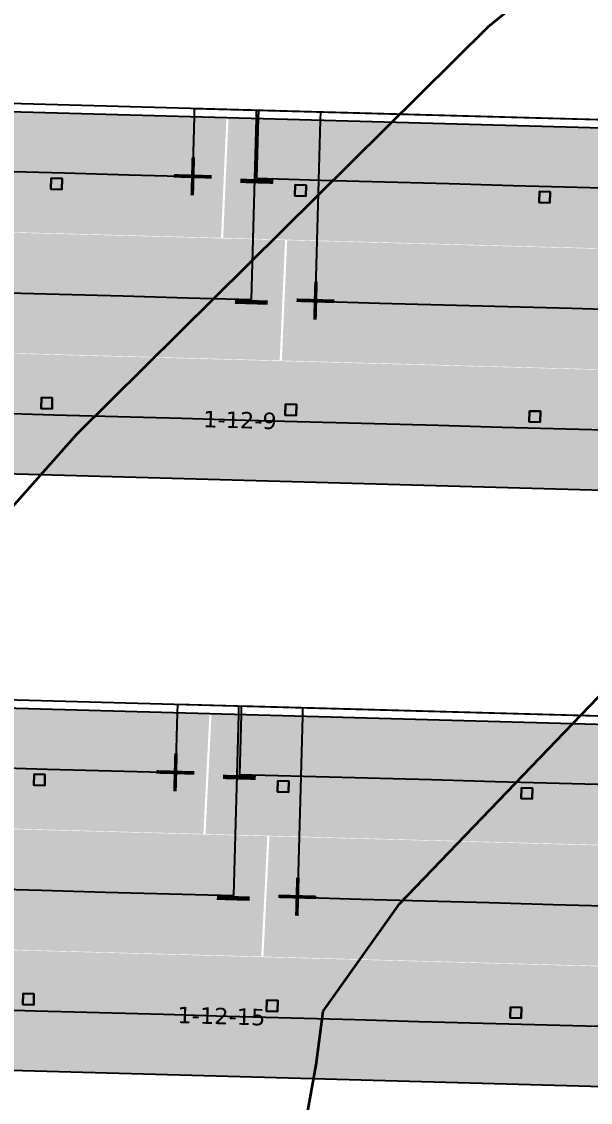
# Model space of a CAD drawing. Header units: metres. Extents: x 1477905 to 1478744, y 4202276 to 4202610.
# Drawn here: x 1478316.36 to 1478326.75, y 4202400.13 to 4202419.87 of the extents above; entities that cross this region are included whole.
import ezdxf

# ---------------------------------------------------------------- set-up
doc = ezdxf.new("R2010")
doc.units = ezdxf.units.M
doc.layers.add('Nouveau Terrain - CN - Courbes', color=22, linetype='Continuous', lineweight=0)
for name, color, linetype in [('PVcase Device Coloring', 7, 'Continuous'), ('PVcase Polarity Symbols', 7, 'Continuous'), ('PVcase Poles', 7, 'Continuous'), ('PVcase PV Modules (full frames)', 142, 'Continuous'), ('PVcase PV Modules (optimised)', 142, 'Continuous'), ('PVcase String Cables', 150, 'Continuous'), ('PVcase Stringing Numbers', 7, 'Continuous'), ('PVcase Strings', 92, 'Continuous')]:
    doc.layers.add(name, color=color, linetype=linetype)
doc.styles.get("Standard").update_dxf_attribs({"font": 'verdana.ttf'})
doc.styles.add('UBS-Style de texte', font='verdana.ttf')

# ---------------------------------------------------------------- blocks, each defined once
blk = doc.blocks.new('3P18@15DEG F FX ID1 PVBlock')
at = {"layer": 'PVcase PV Modules (optimised)', "color": 0}
blk.add_polyline3d([(0, 0, 1.773945735132677), (21.06698842950539, -0.5810537936249766, 1.773945735132684), (20.88445742833417, -7.198992669318528, 7.019385073192552e-15), (-0.1825310011712116, -6.617938875693552, 0)], close=True, dxfattribs=at)

msp = doc.modelspace()

# ---------------------------------------------------------------- hatches: boundary and pattern name
at = {"layer": 'PVcase Device Coloring', "true_color": 0x004f27, "transparency": 33554582}
for points in [[(1478304.722480028, 4202418.546865949), (1478304.623928483, 4202416.348368309), (1478320.003002605, 4202415.924194283), (1478320.10155415, 4202418.122691923)], [(1478320.140458695, 4202418.121618886), (1478320.04190715, 4202415.923121247), (1478336.384808676, 4202415.472363656), (1478336.48336022, 4202417.670861296)], [(1478304.616615681, 4202416.338907073), (1478304.518064136, 4202414.140409433), (1478321.074147442, 4202413.683772026), (1478321.172698986, 4202415.882269666)], [(1478321.211603531, 4202415.88119663), (1478321.113051987, 4202413.68269899), (1478336.285824507, 4202413.264215016), (1478336.384376052, 4202415.462712656)], [(1478304.510751334, 4202414.130948197), (1478304.412199789, 4202411.932450557), (1478336.18684034, 4202411.056066376), (1478336.285391884, 4202413.254564016)], [(1478304.434491249, 4202407.656701531), (1478304.32420842, 4202405.458527453), (1478319.680235724, 4202405.034989081), (1478319.790518554, 4202407.233163159)], [(1478319.829365331, 4202407.232091717), (1478319.719082501, 4202405.033917639), (1478336.037717113, 4202404.58382936), (1478336.147999943, 4202406.782003438)], [(1478304.318438499, 4202405.449023664), (1478304.208155669, 4202403.250849586), (1478320.7378603, 4202402.79493973), (1478320.84814313, 4202404.993113808)], [(1478320.886989907, 4202404.992042366), (1478320.776707077, 4202402.793868288), (1478335.926950162, 4202402.376005704), (1478336.037232992, 4202404.574179782)], [(1478304.202385749, 4202403.241345797), (1478304.092102919, 4202401.043171719), (1478335.816183211, 4202400.168182047), (1478335.926466041, 4202402.366356125)]]:
    msp.add_hatch(color=118, dxfattribs=at).paths.add_polyline_path(points, flags=0)

# ---------------------------------------------------------------- linework, layer by layer
at = {"layer": 'Nouveau Terrain - CN - Courbes', "linetype": 'Continuous', "lineweight": 35}
for points in [[(1478310.429573895, 4202354.679513143, 73), (1478308.835787909, 4202360.494409231, 73), (1478308.667960197, 4202366.439802215, 73), (1478309.227442973, 4202377.851963935, 73), (1478309.303711386, 4202380.783038716, 73), (1478309.099606973, 4202382.665860386, 73), (1478309.090805435, 4202388.421367271, 73), (1478309.409406587, 4202391.624400493, 73), (1478311.49949793, 4202401.89647666, 73), (1478311.797312398, 4202405.289957848, 73), (1478313.061289452, 4202407.478664516, 73), (1478317.368286668, 4202412.339424592, 73), (1478324.88808843, 4202419.786117867, 73), (1478328.701777389, 4202422.883279759, 73), (1478331.973106827, 4202424.889578476, 73), (1478334.053731736, 4202425.644334082, 73), (1478335.282626814, 4202425.829336059, 73), (1478340.254916718, 4202426.28479444, 73)], [(1478315.114127482, 4202356.829769022, 72), (1478315.261532521, 4202361.387431879, 72), (1478315.373648011, 4202364.853929739, 72), (1478315.540751428, 4202369.254176922, 72), (1478316.453269595, 4202378.85916814, 72), (1478319.593988786, 4202385.708657186, 72), (1478319.84798455, 4202387.829048161, 72), (1478319.778673844, 4202389.932419585, 72), (1478321.740475815, 4202400.817128048, 72), (1478321.868833238, 4202401.796177519, 72), (1478323.262684569, 4202403.754891887, 72), (1478328.995299698, 4202409.726594757, 72), (1478331.352127392, 4202411.737650796, 72), (1478334.240036603, 4202413.452236871, 72), (1478335.787698883, 4202413.835795431, 72), (1478339.378703231, 4202414.281219653, 72)]]:
    msp.add_polyline3d(points, dxfattribs=at)
at = {"layer": 'PVcase Poles'}
for points in [[(1478316.895261688, 4202416.814594578, 72.34571023572816), (1478316.900775841, 4202417.01451855, 72.34571023572816), (1478316.900775841, 4202417.01451855, 75.46945041159185), (1478316.895261688, 4202416.814594578, 75.41574950834091), (1478316.895261688, 4202416.814594578, 72.34571023572816), (1478317.095185659, 4202416.809080426, 72.34571023572816), (1478317.095185659, 4202416.809080426, 75.40286652578304), (1478316.895261688, 4202416.814594578, 75.41574950834091), (1478317.095185659, 4202416.809080426, 75.40286652578304), (1478317.100699811, 4202417.009004397, 75.45656742903398), (1478317.100699811, 4202417.009004397, 72.34571023572816), (1478317.095185659, 4202416.809080426, 72.34571023572816), (1478317.100699811, 4202417.009004397, 72.34571023572816), (1478316.900775841, 4202417.01451855, 72.34571023572816), (1478317.100699811, 4202417.009004397, 72.34571023572816), (1478317.100699811, 4202417.009004397, 75.45656742903398), (1478316.900775841, 4202417.01451855, 75.46945041159185)], [(1478321.353323516, 4202416.691635678, 72.02807011420789), (1478321.358837668, 4202416.891559649, 72.02807011420789), (1478321.358837668, 4202416.891559649, 75.18217554193342), (1478321.353323516, 4202416.691635678, 75.12847463868248), (1478321.353323516, 4202416.691635678, 72.02807011420789), (1478321.553247487, 4202416.686121525, 72.02807011420789), (1478321.553247487, 4202416.686121525, 75.1155916561246), (1478321.353323516, 4202416.691635678, 75.12847463868248), (1478321.553247487, 4202416.686121525, 75.1155916561246), (1478321.558761639, 4202416.886045497, 75.16929255937553), (1478321.558761639, 4202416.886045497, 72.02807011420789), (1478321.553247487, 4202416.686121525, 72.02807011420789), (1478321.558761639, 4202416.886045497, 72.02807011420789), (1478321.358837668, 4202416.891559649, 72.02807011420789), (1478321.558761639, 4202416.886045497, 72.02807011420789), (1478321.558761639, 4202416.886045497, 75.16929255937553), (1478321.358837668, 4202416.891559649, 75.18217554193342)], [(1478325.811385344, 4202416.568676776, 71.71022866713994), (1478325.816899496, 4202416.768600748, 71.71022866713994), (1478325.816899496, 4202416.768600748, 74.89490067202335), (1478325.811385344, 4202416.568676776, 74.84119976877241), (1478325.811385344, 4202416.568676776, 71.71022866713994), (1478326.011309314, 4202416.563162624, 71.71022866713994), (1478326.011309314, 4202416.563162624, 74.82831678621453), (1478325.811385344, 4202416.568676776, 74.84119976877241), (1478326.011309314, 4202416.563162624, 74.82831678621453), (1478326.016823467, 4202416.763086596, 74.88201768946547), (1478326.016823467, 4202416.763086596, 71.71022866713994), (1478326.011309314, 4202416.563162624, 71.71022866713994), (1478326.016823467, 4202416.763086596, 71.71022866713994), (1478325.816899496, 4202416.768600748, 71.71022866713994), (1478326.016823467, 4202416.763086596, 71.71022866713994), (1478326.016823467, 4202416.763086596, 74.88201768946547), (1478325.816899496, 4202416.768600748, 74.89490067202335)], [(1478316.715615255, 4202412.807024106, 72.07836920468847), (1478316.721129407, 4202413.006948078, 72.07836920468847), (1478316.721129407, 4202413.006948078, 74.39692899388591), (1478316.715615255, 4202412.807024106, 74.34322809063497), (1478316.715615255, 4202412.807024106, 72.07836920468847), (1478316.915539225, 4202412.801509954, 72.07836920468847), (1478316.915539225, 4202412.801509954, 74.33034510807708), (1478316.715615255, 4202412.807024106, 74.34322809063497), (1478316.915539225, 4202412.801509954, 74.33034510807708), (1478316.921053378, 4202413.001433926, 74.38404601132802), (1478316.921053378, 4202413.001433926, 72.07836920468847), (1478316.915539225, 4202412.801509954, 72.07836920468847), (1478316.921053378, 4202413.001433926, 72.07836920468847), (1478316.721129407, 4202413.006948078, 72.07836920468847), (1478316.921053378, 4202413.001433926, 72.07836920468847), (1478316.921053378, 4202413.001433926, 74.38404601132802), (1478316.721129407, 4202413.006948078, 74.39692899388591)], [(1478321.173677082, 4202412.684065206, 71.75889287378445), (1478321.179191234, 4202412.883989178, 71.75889287378445), (1478321.179191234, 4202412.883989178, 74.10965412424073), (1478321.173677082, 4202412.684065206, 74.05595322098979), (1478321.173677082, 4202412.684065206, 71.75889287378445), (1478321.373601053, 4202412.678551054, 71.75889287378445), (1478321.373601053, 4202412.678551054, 74.04307023843192), (1478321.173677082, 4202412.684065206, 74.05595322098979), (1478321.373601053, 4202412.678551054, 74.04307023843192), (1478321.379115205, 4202412.878475025, 74.09677114168286), (1478321.379115205, 4202412.878475025, 71.75889287378445), (1478321.373601053, 4202412.678551054, 71.75889287378445), (1478321.379115205, 4202412.878475025, 71.75889287378445), (1478321.179191234, 4202412.883989178, 71.75889287378445), (1478321.379115205, 4202412.878475025, 71.75889287378445), (1478321.379115205, 4202412.878475025, 74.09677114168286), (1478321.179191234, 4202412.883989178, 74.10965412424073)], [(1478325.631738909, 4202412.561106305, 71.43694122303653), (1478325.637253062, 4202412.761030276, 71.43694122303653), (1478325.637253062, 4202412.761030276, 73.82237925434394), (1478325.631738909, 4202412.561106305, 73.768678351093), (1478325.631738909, 4202412.561106305, 71.43694122303653), (1478325.83166288, 4202412.555592152, 71.43694122303653), (1478325.83166288, 4202412.555592152, 73.75579536853512), (1478325.631738909, 4202412.561106305, 73.768678351093), (1478325.83166288, 4202412.555592152, 73.75579536853512), (1478325.837177032, 4202412.755516124, 73.80949627178606), (1478325.837177032, 4202412.755516124, 71.43694122303653), (1478325.83166288, 4202412.555592152, 71.43694122303653), (1478325.837177032, 4202412.755516124, 71.43694122303653), (1478325.637253062, 4202412.761030276, 71.43694122303653), (1478325.837177032, 4202412.755516124, 71.43694122303653), (1478325.837177032, 4202412.755516124, 73.80949627178606), (1478325.637253062, 4202412.761030276, 73.82237925434394)], [(1478316.58183867, 4202405.925131664, 71.64467849929683), (1478316.587352823, 4202406.125055635, 71.64467849929683), (1478316.587352823, 4202406.125055635, 74.98169246936992), (1478316.58183867, 4202405.925131664, 74.92791170924494), (1478316.58183867, 4202405.925131664, 71.64467849929683), (1478316.781762641, 4202405.919617511, 71.64467849929683), (1478316.781762641, 4202405.919617511, 74.91101439895778), (1478316.58183867, 4202405.925131664, 74.92791170924494), (1478316.781762641, 4202405.919617511, 74.91101439895778), (1478316.787276794, 4202406.119541483, 74.96479515908274), (1478316.787276794, 4202406.119541483, 71.64467849929683), (1478316.781762641, 4202405.919617511, 71.64467849929683), (1478316.787276794, 4202406.119541483, 71.64467849929683), (1478316.587352823, 4202406.125055635, 71.64467849929683), (1478316.787276794, 4202406.119541483, 71.64467849929683), (1478316.787276794, 4202406.119541483, 74.96479515908274), (1478316.587352823, 4202406.125055635, 74.98169246936992)], [(1478321.033280902, 4202405.80235534, 71.30103190836712), (1478321.038795055, 4202406.002279311, 71.30103190836712), (1478321.038795055, 4202406.002279311, 74.60546244442347), (1478321.033280902, 4202405.80235534, 74.55168168429849), (1478321.033280902, 4202405.80235534, 71.30103190836712), (1478321.233204873, 4202405.796841187, 71.30103190836712), (1478321.233204873, 4202405.796841187, 74.53478437401132), (1478321.033280902, 4202405.80235534, 74.55168168429849), (1478321.233204873, 4202405.796841187, 74.53478437401132), (1478321.238719025, 4202405.996765159, 74.58856513413629), (1478321.238719025, 4202405.996765159, 71.30103190836712), (1478321.233204873, 4202405.796841187, 71.30103190836712), (1478321.238719025, 4202405.996765159, 71.30103190836712), (1478321.038795055, 4202406.002279311, 71.30103190836712), (1478321.238719025, 4202405.996765159, 71.30103190836712), (1478321.238719025, 4202405.996765159, 74.58856513413629), (1478321.038795055, 4202406.002279311, 74.60546244442347)], [(1478325.484723134, 4202405.679579016, 70.97258242217058), (1478325.490237286, 4202405.879502987, 70.97258242217058), (1478325.490237286, 4202405.879502987, 74.22923241949495), (1478325.484723134, 4202405.679579016, 74.17545165936997), (1478325.484723134, 4202405.679579016, 70.97258242217058), (1478325.684647105, 4202405.674064863, 70.97258242217058), (1478325.684647105, 4202405.674064863, 74.1585543490828), (1478325.484723134, 4202405.679579016, 74.17545165936997), (1478325.684647105, 4202405.674064863, 74.1585543490828), (1478325.690161257, 4202405.873988835, 74.21233510920777), (1478325.690161257, 4202405.873988835, 70.97258242217058), (1478325.684647105, 4202405.674064863, 70.97258242217058), (1478325.690161257, 4202405.873988835, 70.97258242217058), (1478325.490237286, 4202405.879502987, 70.97258242217058), (1478325.690161257, 4202405.873988835, 70.97258242217058), (1478325.690161257, 4202405.873988835, 74.21233510920777), (1478325.490237286, 4202405.879502987, 74.22923241949495)], [(1478316.380807655, 4202401.918151005, 71.52273537066989), (1478316.386321808, 4202402.118074977, 71.52273537066989), (1478316.386321808, 4202402.118074977, 73.91076359528509), (1478316.380807655, 4202401.918151005, 73.85698283516012), (1478316.380807655, 4202401.918151005, 71.52273537066989), (1478316.580731626, 4202401.912636853, 71.52273537066989), (1478316.580731626, 4202401.912636853, 73.84008552487295), (1478316.380807655, 4202401.918151005, 73.85698283516012), (1478316.580731626, 4202401.912636853, 73.84008552487295), (1478316.586245778, 4202402.112560824, 73.89386628499793), (1478316.586245778, 4202402.112560824, 71.52273537066989), (1478316.580731626, 4202401.912636853, 71.52273537066989), (1478316.586245778, 4202402.112560824, 71.52273537066989), (1478316.386321808, 4202402.118074977, 71.52273537066989), (1478316.586245778, 4202402.112560824, 71.52273537066989), (1478316.586245778, 4202402.112560824, 73.89386628499793), (1478316.386321808, 4202402.118074977, 73.91076359528509)], [(1478320.832249887, 4202401.795374681, 71.09498158301575), (1478320.837764039, 4202401.995298653, 71.09498158301575), (1478320.837764039, 4202401.995298653, 73.5345335703745), (1478320.832249887, 4202401.795374681, 73.48075281024954), (1478320.832249887, 4202401.795374681, 71.09498158301575), (1478321.032173857, 4202401.789860529, 71.09498158301575), (1478321.032173857, 4202401.789860529, 73.46385549996238), (1478320.832249887, 4202401.795374681, 73.48075281024954), (1478321.032173857, 4202401.789860529, 73.46385549996238), (1478321.03768801, 4202401.989784501, 73.51763626008734), (1478321.03768801, 4202401.989784501, 71.09498158301575), (1478321.032173857, 4202401.789860529, 71.09498158301575), (1478321.03768801, 4202401.989784501, 71.09498158301575), (1478320.837764039, 4202401.995298653, 71.09498158301575), (1478321.03768801, 4202401.989784501, 71.09498158301575), (1478321.03768801, 4202401.989784501, 73.51763626008734), (1478320.837764039, 4202401.995298653, 73.5345335703745)], [(1478325.283692118, 4202401.672598357, 70.73087696057507), (1478325.289206271, 4202401.872522329, 70.73087696057507), (1478325.289206271, 4202401.872522329, 73.15830354544599), (1478325.283692118, 4202401.672598357, 73.10452278532102), (1478325.283692118, 4202401.672598357, 70.73087696057507), (1478325.483616089, 4202401.667084205, 70.73087696057507), (1478325.483616089, 4202401.667084205, 73.08762547503386), (1478325.283692118, 4202401.672598357, 73.10452278532102), (1478325.483616089, 4202401.667084205, 73.08762547503386), (1478325.489130241, 4202401.867008177, 73.14140623515883), (1478325.489130241, 4202401.867008177, 70.73087696057507), (1478325.483616089, 4202401.667084205, 70.73087696057507), (1478325.489130241, 4202401.867008177, 70.73087696057507), (1478325.289206271, 4202401.872522329, 70.73087696057507), (1478325.489130241, 4202401.867008177, 70.73087696057507), (1478325.489130241, 4202401.867008177, 73.14140623515883), (1478325.289206271, 4202401.872522329, 73.15830354544599)]]:
    msp.add_polyline3d(points, dxfattribs=at)
at = {"layer": 'PVcase String Cables'}
for points in [[(1478273.241703819, 4202413.892779589, 77.52726111343831), (1478273.393901757, 4202419.41094718, 79.01028276948271), (1478273.398037371, 4202419.560890129, 79.01049285507118), (1478293.954394391, 4202418.993920196, 77.52179999515104), (1478294.211010838, 4202418.986842394, 77.50333048423285), (1478315.217222885, 4202418.407464899, 75.90364233850592), (1478315.46666094, 4202418.400585086, 75.88555311530155), (1478335.781109813, 4202417.840287281, 74.57650203447052)], [(1478287.482974411, 4202417.921745093, 77.69218804211461), (1478287.513307474, 4202419.021516376, 77.98775438781455), (1478287.517443087, 4202419.17145933, 77.98796447340544), (1478293.954394391, 4202418.993920195, 77.52179999514789), (1478294.211010838, 4202418.986842394, 77.50333048423285), (1478315.217222885, 4202418.407464898, 75.90364233850252), (1478315.46666094, 4202418.400585086, 75.88555311530155), (1478335.781109813, 4202417.840287281, 74.57650203447052)], [(1478288.548794473, 4202415.6814697, 77.01686088962539), (1478288.640059974, 4202418.990439137, 77.90615489039236), (1478288.644195587, 4202419.140382093, 77.90636497598929), (1478293.954394391, 4202418.993920196, 77.52179999515104), (1478294.211010838, 4202418.986842394, 77.50333048423285), (1478315.217222885, 4202418.407464899, 75.90364233850592), (1478315.46666094, 4202418.400585087, 75.88555311530423), (1478335.781109813, 4202417.840287281, 74.57650203447052)], [(1478288.652468034, 4202417.889489002, 77.60749322973061), (1478288.682801096, 4202418.989260284, 77.90305957522015), (1478288.68693671, 4202419.139203239, 77.90326966081392), (1478293.954394391, 4202418.993920195, 77.52179999514789), (1478294.211010838, 4202418.986842394, 77.50333048423285), (1478315.217222885, 4202418.407464898, 75.90364233850252), (1478315.46666094, 4202418.400585086, 75.88555311530155), (1478335.781109813, 4202417.840287281, 74.57650203447052)], [(1478289.718288096, 4202415.649213608, 76.93216607676405), (1478289.809553596, 4202418.958183046, 77.82146007779983), (1478289.81368921, 4202419.108126002, 77.82167016339676), (1478293.954394391, 4202418.993920196, 77.52179999515104), (1478294.211010838, 4202418.986842394, 77.50333048423285), (1478315.217222885, 4202418.407464899, 75.90364233850592), (1478315.46666094, 4202418.400585086, 75.88555311530155), (1478335.781109813, 4202417.840287281, 74.57650203447052)], [(1478303.857916416, 4202413.04834629, 75.27312079855135), (1478304.010114355, 4202418.566513883, 76.75655120585766), (1478304.014249969, 4202418.716456846, 76.75678344416781), (1478315.217222885, 4202418.407464898, 75.90364233850252), (1478315.46666094, 4202418.400585086, 75.88555311530155), (1478335.781109813, 4202417.840287281, 74.57650203447052)], [(1478305.027087792, 4202413.016099087, 75.18408477505905), (1478305.17928573, 4202418.53426668, 76.6675151823831), (1478305.183421344, 4202418.684209644, 76.66774742069664), (1478315.217222885, 4202418.407464898, 75.90364233850252), (1478315.46666094, 4202418.400585086, 75.88555311530155), (1478335.781109813, 4202417.840287281, 74.57650203447052)], [(1478319.486666147, 4202417.039043393, 75.32871293706503), (1478319.516999209, 4202418.138814677, 75.62411878963748), (1478319.521134823, 4202418.288757646, 75.6242852141823), (1478335.781109813, 4202417.840287281, 74.57650203447052)], [(1478320.557810984, 4202414.798621136, 74.66235728647551), (1478320.649076485, 4202418.107590574, 75.5511683989985), (1478320.653212099, 4202418.257533544, 75.55133482354599), (1478335.781109813, 4202417.840287281, 74.57650203447052)], [(1478320.656795152, 4202417.006769776, 75.25331051540333), (1478320.687128215, 4202418.10654106, 75.54871636800232), (1478320.691263829, 4202418.25648403, 75.54888279254982), (1478335.781109813, 4202417.840287281, 74.57650203447052)], [(1478321.727939989, 4202414.76634752, 74.58695486499698), (1478321.819205489, 4202418.075316958, 75.47576597740996), (1478321.823341103, 4202418.225259928, 75.47593240195746), (1478335.781109813, 4202417.840287281, 74.57650203447052)], [(1478335.781109813, 4202417.840287281, 74.57650203447052), (1478336.490078488, 4202417.820733065, 74.53081651207428), (1478336.490078488, 4202417.820733065, 71.52405868511362), (1478337.574295261, 4202417.79082905, 71.51058115091226), (1478337.499206536, 4202415.068373214, 71.28487674448435), (1478337.424117811, 4202412.345917377, 71.05306436910085), (1478337.349029087, 4202409.62346154, 70.82145262412625), (1478337.273940362, 4202406.901005703, 70.59189375660802), (1478336.155517935, 4202406.931853186, 70.63016550212858), (1478336.155517935, 4202406.931853186, 73.65284829627056), (1478315.16331721, 4202407.510844222, 75.427081407822), (1478314.913770843, 4202407.517727022, 75.45116879984978), (1478293.938312952, 4202408.096256269, 77.41358954648479), (1478293.651766234, 4202408.104159584, 77.43938601472432), (1478273.095389844, 4202408.671130043, 78.94273258205385), (1478273.09125423, 4202408.521187064, 78.9425183516403), (1478272.939056291, 4202403.003019473, 77.45942022624281)], [(1478335.781109813, 4202417.840287281, 74.57650203447052), (1478336.490078488, 4202417.820733065, 74.53081651207428), (1478336.490078488, 4202417.820733065, 71.52405868511362), (1478337.574295261, 4202417.79082905, 71.51058115091226), (1478337.499206536, 4202415.068373214, 71.28487674448435), (1478337.424117811, 4202412.345917377, 71.05306436910085), (1478337.349029087, 4202409.62346154, 70.82145262412625), (1478337.273940362, 4202406.901005703, 70.59189375660802), (1478336.155517935, 4202406.931853186, 70.63016550212858), (1478336.155517935, 4202406.931853186, 73.65284829627056), (1478315.16331721, 4202407.510844219, 75.4270814078259), (1478314.913770843, 4202407.517727018, 75.45116879985326), (1478293.938312951, 4202408.096256263, 77.4135895464963), (1478293.651766234, 4202408.104159578, 77.43938601473589), (1478287.214908863, 4202408.281696118, 77.9101317944512), (1478287.210773249, 4202408.131753135, 77.90991756401814), (1478287.180440187, 4202407.031981851, 77.61433597796633)], [(1478335.781109813, 4202417.840287281, 74.57650203447052), (1478336.490078488, 4202417.820733065, 74.53081651207428), (1478336.490078488, 4202417.820733065, 71.52405868511362), (1478337.574295261, 4202417.79082905, 71.51058115091226), (1478337.499206536, 4202415.068373214, 71.28487674448195), (1478337.424117812, 4202412.345917377, 71.05306436909211), (1478337.349029087, 4202409.62346154, 70.82145262412625), (1478337.273940363, 4202406.901005703, 70.5918937566003), (1478336.155517935, 4202406.931853186, 70.63016550212858), (1478336.155517935, 4202406.931853186, 73.65284829627056), (1478315.16331721, 4202407.510844219, 75.4270814078259), (1478314.913770843, 4202407.517727018, 75.45116879985326), (1478293.938312951, 4202408.096256263, 77.4135895464963), (1478293.651766234, 4202408.104159578, 77.43938601473589), (1478288.341182615, 4202408.250632086, 77.8277641754839), (1478288.337047, 4202408.100689101, 77.82754994504761), (1478288.2457815, 4202404.791719663, 76.93821008929272)], [(1478335.781109813, 4202417.840287281, 74.57650203447052), (1478336.490078488, 4202417.820733065, 74.53081651207428), (1478336.490078488, 4202417.820733065, 71.52405868511362), (1478337.574295261, 4202417.79082905, 71.51058115091226), (1478337.499206536, 4202415.068373214, 71.28487674448435), (1478337.424117811, 4202412.345917376, 71.05306436902427), (1478337.349029087, 4202409.623461539, 70.82145262404639), (1478337.273940362, 4202406.901005702, 70.59189375653406), (1478336.155517935, 4202406.931853185, 70.63016550205303), (1478336.155517935, 4202406.931853185, 73.65284829626663), (1478315.16331721, 4202407.510844218, 75.42708140782194), (1478314.913770843, 4202407.517727017, 75.45116879984869), (1478293.938312951, 4202408.096256262, 77.41358954649172), (1478293.651766234, 4202408.104159577, 77.43938601473269), (1478288.384342186, 4202408.249441691, 77.82460779264589), (1478288.380206572, 4202408.099498706, 77.82439356220989), (1478288.34987351, 4202406.999727422, 77.5288119760995)], [(1478335.781109813, 4202417.840287281, 74.57650203447052), (1478336.490078488, 4202417.820733065, 74.53081651207428), (1478336.490078488, 4202417.820733065, 71.52405868511362), (1478337.574295261, 4202417.79082905, 71.51058115091226), (1478337.499206536, 4202415.068373214, 71.28487674448195), (1478337.424117812, 4202412.345917377, 71.05306436909211), (1478337.349029087, 4202409.62346154, 70.82145262412625), (1478337.273940363, 4202406.901005703, 70.5918937566003), (1478336.155517935, 4202406.931853186, 70.63016550212858), (1478336.155517935, 4202406.931853186, 73.65284829627056), (1478315.16331721, 4202407.510844219, 75.4270814078259), (1478314.913770843, 4202407.517727017, 75.45116879984869), (1478293.938312951, 4202408.096256262, 77.41358954649172), (1478293.651766234, 4202408.104159577, 77.43938601473269), (1478289.510615938, 4202408.218377658, 77.74224017366154), (1478289.506480323, 4202408.068434672, 77.74202594323936), (1478289.415214823, 4202404.759465235, 76.85268608759526)], [(1478335.781109813, 4202417.840287281, 74.57650203447052), (1478336.490078488, 4202417.820733065, 74.53081651207428), (1478336.490078488, 4202417.820733065, 71.52405868511362), (1478337.574295261, 4202417.79082905, 71.51058115091226), (1478337.499206536, 4202415.068373214, 71.28487674448435), (1478337.424117811, 4202412.345917377, 71.05306436910085), (1478337.349029087, 4202409.62346154, 70.82145262412625), (1478337.273940362, 4202406.901005703, 70.59189375660802), (1478336.155517935, 4202406.931853185, 70.63016550205303), (1478336.155517935, 4202406.931853185, 73.65284829626663), (1478315.163317209, 4202407.510844207, 75.42708140783616), (1478314.913770842, 4202407.517727006, 75.4511687998373), (1478303.700890613, 4202407.826992198, 76.50022283737881), (1478303.696754999, 4202407.677049216, 76.49987282466421), (1478303.544557061, 4202402.158881623, 75.01426741591244)], [(1478335.781109813, 4202417.840287281, 74.57650203447052), (1478336.490078488, 4202417.820733065, 74.53081651207428), (1478336.490078488, 4202417.820733065, 71.52405868511362), (1478337.574295261, 4202417.79082905, 71.51058115091226), (1478337.499206536, 4202415.068373214, 71.28487674448435), (1478337.424117811, 4202412.345917376, 71.05306436902427), (1478337.349029087, 4202409.623461539, 70.82145262404639), (1478337.273940362, 4202406.901005702, 70.59189375653406), (1478336.155517935, 4202406.931853184, 70.63016550197752), (1478336.155517935, 4202406.931853184, 73.65284829626266), (1478315.163317209, 4202407.510844206, 75.42708140782825), (1478314.913770842, 4202407.517727005, 75.4511687998545), (1478304.868350263, 4202407.794792206, 76.39099771111059), (1478304.864214648, 4202407.644849224, 76.39064769839598), (1478304.71201671, 4202402.126681631, 74.90504228966599)], [(1478335.781109813, 4202417.840287281, 74.57650203447052), (1478336.490078488, 4202417.820733065, 74.53081651207428), (1478336.490078488, 4202417.820733065, 71.52405868511362), (1478337.574295261, 4202417.79082905, 71.51058115091226), (1478337.499206536, 4202415.068373214, 71.28487674448195), (1478337.424117812, 4202412.345917377, 71.05306436909211), (1478337.349029087, 4202409.62346154, 70.82145262412625), (1478337.273940363, 4202406.901005703, 70.5918937566003), (1478336.155517935, 4202406.931853184, 70.63016550190895), (1478336.155517935, 4202406.931853184, 73.65284829627838), (1478319.20507344, 4202407.39936751, 75.08547750312194), (1478319.200937826, 4202407.249424531, 75.08519162929973), (1478319.170604764, 4202406.149653247, 74.78934648799873)], [(1478335.781109813, 4202417.840287281, 74.57650203447052), (1478336.490078488, 4202417.820733065, 74.53081651207428), (1478336.490078488, 4202417.820733065, 71.52405868511362), (1478337.574295261, 4202417.79082905, 71.51058115091226), (1478337.499206536, 4202415.068373214, 71.28487674448195), (1478337.424117812, 4202412.345917377, 71.05306436909211), (1478337.349029087, 4202409.62346154, 70.82145262412625), (1478337.273940363, 4202406.901005703, 70.5918937566003), (1478336.155517935, 4202406.931853184, 70.63016550190895), (1478336.155517935, 4202406.931853184, 73.65284829627838), (1478320.323630455, 4202407.368516315, 74.99093853989714), (1478320.31949484, 4202407.218573335, 74.990652666071), (1478320.22822934, 4202403.909603896, 74.10051983116061)], [(1478335.781109813, 4202417.840287281, 74.57650203447052), (1478336.490078488, 4202417.820733065, 74.53081651207428), (1478336.490078488, 4202417.820733065, 71.52405868511362), (1478337.574295261, 4202417.79082905, 71.51058115091226), (1478337.499206536, 4202415.068373214, 71.28487674448435), (1478337.424117811, 4202412.345917377, 71.05306436910085), (1478337.349029087, 4202409.62346154, 70.82145262412625), (1478337.273940362, 4202406.901005703, 70.59189375660802), (1478336.155517935, 4202406.931853184, 70.63016550190895), (1478336.155517935, 4202406.931853184, 73.65284829627838), (1478320.373464968, 4202407.367141817, 74.98672659257305), (1478320.369329354, 4202407.217198837, 74.9864407187469), (1478320.338996291, 4202406.117427552, 74.6905955774459)], [(1478335.781109813, 4202417.840287281, 74.57650203447052), (1478336.490078488, 4202417.820733065, 74.53081651207428), (1478336.490078488, 4202417.820733065, 71.52405868511362), (1478337.574295261, 4202417.79082905, 71.51058115091226), (1478337.499206536, 4202415.068373214, 71.28487674448195), (1478337.424117812, 4202412.345917378, 71.0530643691687), (1478337.349029087, 4202409.623461541, 70.82145262420615), (1478337.273940363, 4202406.901005704, 70.59189375667422), (1478336.155517935, 4202406.931853184, 70.63016550198448), (1478336.155517935, 4202406.931853184, 73.65284829628233), (1478321.492021983, 4202407.336290621, 74.89218762934826), (1478321.487886368, 4202407.18634764, 74.89190175551816), (1478321.396620868, 4202403.877378201, 74.00176892048262)]]:
    msp.add_polyline3d(points, dxfattribs=at)
at = {"layer": 'PVcase Strings'}
for points in [[(1478319.486666147, 4202417.039043393), (1478318.316537142, 4202417.071317009), (1478317.146408137, 4202417.103590625), (1478315.976279132, 4202417.135864241)], [(1478327.677569183, 4202416.813128079), (1478326.507440177, 4202416.845401696), (1478325.337311172, 4202416.877675312), (1478324.167182167, 4202416.909948928), (1478322.997053162, 4202416.942222544), (1478321.826924157, 4202416.974496161), (1478320.656795152, 4202417.006769776)], [(1478315.877294964, 4202414.9277156), (1478317.047423969, 4202414.895441985), (1478318.217552974, 4202414.863168368), (1478319.387681979, 4202414.830894752), (1478320.557810984, 4202414.798621136)], [(1478321.727939989, 4202414.76634752), (1478322.898068994, 4202414.734073903), (1478324.068197999, 4202414.701800288), (1478325.238327004, 4202414.669526671), (1478326.408456009, 4202414.637253055), (1478327.578585014, 4202414.604979439)], [(1478335.670503882, 4202412.170915486), (1478334.500374877, 4202412.203189102), (1478333.330245872, 4202412.235462719), (1478332.160116867, 4202412.267736334), (1478330.989987862, 4202412.300009951), (1478329.819858857, 4202412.332283567), (1478328.649729852, 4202412.364557183), (1478327.479600847, 4202412.396830799), (1478326.309471841, 4202412.429104416), (1478325.139342836, 4202412.461378031), (1478323.969213831, 4202412.493651648), (1478322.799084826, 4202412.525925264), (1478321.628955821, 4202412.55819888), (1478320.458826816, 4202412.590472496), (1478319.288697811, 4202412.622746113), (1478318.118568806, 4202412.655019728), (1478316.948439801, 4202412.687293345), (1478315.778310796, 4202412.719566961)], [(1478319.170604764, 4202406.149653247), (1478318.002213236, 4202406.18187894), (1478316.833821708, 4202406.214104635), (1478315.66543018, 4202406.246330329)], [(1478327.349345458, 4202405.924073386), (1478326.18095393, 4202405.956299081), (1478325.012562403, 4202405.988524774), (1478323.844170875, 4202406.020750469), (1478322.675779347, 4202406.052976163), (1478321.507387819, 4202406.085201858), (1478320.338996291, 4202406.117427552)], [(1478315.554663229, 4202404.038506673), (1478316.723054756, 4202404.006280978), (1478317.891446284, 4202403.974055284), (1478319.059837812, 4202403.94182959), (1478320.22822934, 4202403.909603896)], [(1478321.396620868, 4202403.877378201), (1478322.565012395, 4202403.845152507), (1478323.733403923, 4202403.812926812), (1478324.901795451, 4202403.780701118), (1478326.070186979, 4202403.748475424), (1478327.238578507, 4202403.71624973)], [(1478335.30655225, 4202401.282846212), (1478334.138160723, 4202401.315071907), (1478332.969769195, 4202401.347297601), (1478331.801377667, 4202401.379523296), (1478330.632986139, 4202401.411748989), (1478329.464594611, 4202401.443974684), (1478328.296203083, 4202401.476200378), (1478327.127811556, 4202401.508426073), (1478325.959420028, 4202401.540651768), (1478324.7910285, 4202401.572877461), (1478323.622636972, 4202401.605103156), (1478322.454245444, 4202401.63732885), (1478321.285853917, 4202401.669554545), (1478320.117462389, 4202401.701780239), (1478318.949070861, 4202401.734005934), (1478317.780679333, 4202401.766231627), (1478316.612287805, 4202401.798457322), (1478315.443896277, 4202401.830683016)]]:
    msp.add_lwpolyline(points, dxfattribs=at)

# ---------------------------------------------------------------- block references
at = {"layer": 'PVcase PV Modules (full frames)', "extrusion": (0.06425725295128171, -0.001772295110912469, 0.9979317934674669), "rotation": 271.5798884593579}
msp.add_blockref('3P18@15DEG F FX ID1 PVBlock', (4241579.002130229, -1359068.067318941, 87618.51979196166), dxfattribs=at)
at = {"layer": 'PVcase PV Modules (full frames)', "extrusion": (0.08415462132757608, -0.002321089325941661, 0.9964500048941508), "rotation": 271.5798884593579}
msp.add_blockref('3P18@15DEG F FX ID1 PVBlock', (4241568.108165586, -1357048.559173883, 114726.2746401398), dxfattribs=at)

# ---------------------------------------------------------------- texts
at = {"layer": 'PVcase Polarity Symbols', "color": 1, "char_height": 0.7000000000000001, "attachment_point": 5, "rotation": 358.42011154064215}
for insert in [(1478319.486666147, 4202417.039043393), (1478321.727939989, 4202414.76634752), (1478319.170604764, 4202406.149653247), (1478321.396620868, 4202403.877378201)]:
    msp.add_mtext('＋', dxfattribs=dict(at, insert=insert))
at = {"layer": 'PVcase Polarity Symbols', "color": 7, "char_height": 0.7000000000000001, "attachment_point": 5, "rotation": 358.42011154064215}
for insert in [(1478320.656795152, 4202417.006769776), (1478320.557810984, 4202414.798621136), (1478320.338996291, 4202406.117427552), (1478320.22822934, 4202403.909603896)]:
    msp.add_mtext('−', dxfattribs=dict(at, insert=insert))
at = {"layer": 'PVcase Stringing Numbers', "color": 18, "true_color": 0x000000, "char_height": 0.3, "attachment_point": 5, "rotation": 358.42011154064215, "style": 'UBS-Style de texte', "bg_fill": 1, "box_fill_scale": 1.5, "bg_fill_color": 7, "bg_fill_true_color": 16777215, "bg_fill_transparency": 0}
for s, insert in [('1-12-9', (1478320.348795837, 4202412.593507286)), ('1-12-15', (1478320.00928448, 4202401.704763922))]:
    msp.add_mtext(s, dxfattribs=dict(at, insert=insert))

doc.saveas('drawing.dxf')
